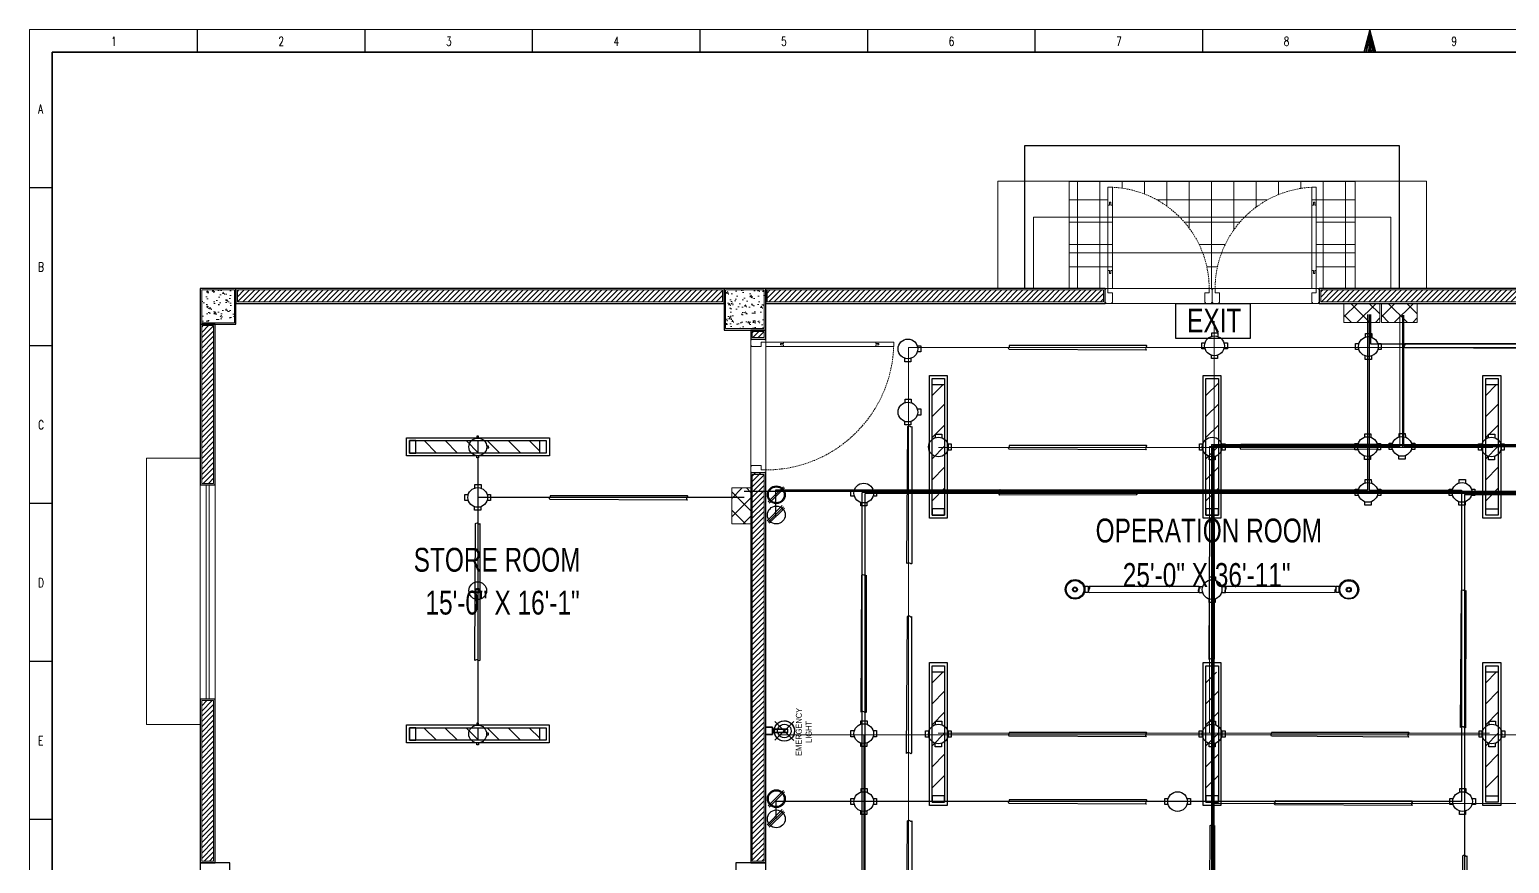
# Model space of a CAD drawing. Header units: inches. Extents: x 255 to 1155, y -3 to 634.
# Drawn here: x 254.6 to 751.8, y 353.4 to 633.7 of the extents above; entities that cross this region are included whole.
import ezdxf
from ezdxf.enums import TextEntityAlignment as Align

# ---------------------------------------------------------------- set-up
doc = ezdxf.new("R2010")
doc.units = ezdxf.units.IN
doc.header["$MEASUREMENT"] = 0
doc.linetypes.add('DASH', pattern=[0.35, 0.25, -0.1])
doc.linetypes.add('DASHED', pattern=[0.75, 0.5, -0.25])
doc.layers.get('Defpoints').update_dxf_attribs({"lineweight": 0})
for name, color, linetype in [('Cables', 7, 'Continuous'), ('COLLUM', 1, 'Continuous'), ('Layer 1', 7, 'Continuous'), ('Plant Layout', 7, 'Continuous'), ('Sockets', 7, 'Continuous'), ('wall 05', 252, 'Continuous')]:
    doc.layers.add(name, color=color, linetype=linetype)
for name, color, linetype, lineweight in [('DOOR', 115, 'Continuous', 15), ('Glass', 5, 'Continuous', 9), ('HACTH', 8, 'Continuous', 9), ('Plaster Line', 252, 'Continuous', 15), ('railing', 232, 'Continuous', 15), ('Stair', 86, 'Continuous', 18), ('Sunshed', 5, 'Continuous', 15), ('Switchboard', 30, 'Continuous', 13), ('Text', 252, 'Continuous', 15), ('WINDOW', 140, 'Continuous', 9)]:
    doc.layers.add(name, color=color, linetype=linetype, lineweight=lineweight)
doc.styles.add('Swiss721', font='swisscl.ttf')
doc.styles.add('TEG BORDER', font='txt_qlt.shx', dxfattribs={"width": 0.7, "bigfont": 'hztxt.shx'})
pattern_1 = [(90, (-127433.359, -171158.601), (-7.5, 1e-15), []), (180, (-127433.359, -171158.601), (-1e-15, -7.5), [])]
pattern_2 = [(50, (-410151.2946, -241873.729), (5.37945137, -0.470641012), [0.5625, -6.1875]), (355, (-410151.2946, -241873.729), (-1.040635, 5.641441), [0.45, -4.95]), (100.4514, (-410150.8463, -241873.7683), (4.338820363, 5.170796565), [0.478051425, -5.25856584]), (46.1842, (-410151.2946, -241872.229), (8.004307865, -1.24139261), [0.84375, -9.28125]), (96.6356, (-410150.6275, -241872.3326), (7.00997029, 7.30588403), [0.71707716, -7.8878475]), (351.1842, (-410151.2946, -241872.229), (7.00996459, 7.3058895), [0.675, -7.425]), (21, (-410150.5446, -241872.604), (4.47680289, -3.01964168), [0.5625, -6.1875]), (326, (-410150.5446, -241872.604), (1.82486499, 5.43862534), [0.45, -4.95]), (71.4514, (-410150.1715, -241872.856), (6.301669714, 2.418978725), [0.478051425, -5.25856584]), (37.5, (-410151.2946, -241873.7291), (0.091198915, 2.496703904), [0, -4.89, 0, -5.025, 0, -4.96875]), (7.5, (-410151.2946, -241873.729), (1.973021531, 2.958087839), [0, -2.865, 0, -4.7775, 0, -1.89375]), (327.5, (-410152.967, -241873.7291), (4.003668271, -0.169161538), [0, -1.875, 0, -5.85, 0, -7.7625]), (317.5, (-410153.717, -241873.729), (4.37389627, 0.750787367), [0, -2.4375, 0, -3.885, 0, -5.5125])]
pattern_3 = [(45, (-410151.2946, -241873.7291), (-0.8838834765, 0.8838834765), [])]

# ---------------------------------------------------------------- blocks, each defined once
blk = doc.blocks.new('252 BORDER A2')
for p, q in [((37.12, 420), (37.12, 415)), ((74.25, 420), (74.25, 415)), ((111.38, 420), (111.38, 415)), ((148.5, 420), (148.5, 415)), ((185.63, 420), (185.63, 415)), ((222.75, 420), (222.75, 415)), ((259.88, 420), (259.88, 415)), ((297, 420), (297, 415)), ((0, 385), (5, 385)), ((0, 350), (5, 350)), ((0, 315), (5, 315)), ((0, 280), (5, 280)), ((0, 245), (5, 245))]:
    blk.add_line(p, q)
at = {"linetype": 'Continuous'}
for p, q in [((489, 415), (5, 415)), ((5, 415), (5, 5))]:
    blk.add_line(p, q, dxfattribs=at)
at = {"color": 5, "lineweight": 15}
blk.add_lwpolyline([(0, 420), (594, 420), (594, 0), (0, 0)], close=True, dxfattribs=at)
blk.add_lwpolyline([(297, 420), (295.66, 415), (298.34, 415), (297, 420), (296, 415), (296.33, 415), (297, 420), (296.67, 415), (297.33, 415), (297, 420), (297.67, 415), (298, 415), (297, 420)])
blk.add_lwpolyline([(5, 415), (589, 415), (589, 5), (5, 5)], close=True)
at = {"char_height": 2, "width": 2, "attachment_point": 1, "style": 'TEG BORDER'}
for s, insert in [('1', (18.05, 418.41)), ('2', (55.17, 418.41)), ('3', (92.3, 418.41)), ('4', (129.42, 418.41)), ('5', (166.55, 418.41)), ('6', (203.67, 418.41)), ('7', (240.8, 418.41)), ('8', (277.92, 418.41)), ('9', (315.05, 418.41)), ('A', (1.91, 403.39)), ('B', (1.91, 368.39)), ('C', (1.91, 333.39)), ('D', (1.91, 298.39)), ('E', (1.91, 263.39))]:
    blk.add_mtext(s, dxfattribs=dict(at, insert=insert))
blk = doc.blocks.new('A$C4A7E7E9F')
at = {"layer": 'Defpoints'}
for points in [[(0, 5), (0.25, 5), (0.25, 4.75), (0, 4.75)], [(44.75, 5), (45, 5), (45, 4.75), (44.75, 4.75)], [(0, 0.25), (0.25, 0.25), (0.25, 0), (0, 0)], [(44.75, 0.25), (45, 0.25), (45, 0), (44.75, 0)]]:
    blk.add_lwpolyline(points, close=True, dxfattribs=at)
at = {"layer": 'DOOR'}
for points in [[(1.75, 10), (2, 10), (2, 11), (2.5, 11), (2.5, 5), (1, 5), (1, 11), (1.5, 11), (1.5, 10), (1.75, 10), (1.5, 10), (1.5, 11), (1, 11), (1, 42), (1.5, 42), (1.5, 43), (2, 43), (2, 42), (2.5, 42), (2.5, 11), (2.5, 48), (1, 48), (1, 42)], [(1, 5), (1, 3.5), (2.5, 3.5), (2.5, 0.25), (2.25, 0.25), (2.25, 0), (0.25, 0), (0.25, 0.25), (0, 0.25), (0, 4.75), (0.25, 4.75), (0.25, 5), (1, 5)], [(44, 5), (44, 3.5), (42.5, 3.5), (42.5, 0.25), (42.75, 0.25), (42.75, 0), (44.75, 0), (44.75, 0.25), (45, 0.25), (45, 4.75), (44.75, 4.75), (44.75, 5), (44, 5)]]:
    blk.add_lwpolyline(points, dxfattribs=at)
at = {"layer": 'DOOR', "linetype": 'DASHED', "lineweight": 0}
blk.add_arc((0.95, 4.98), 43.05, 0.0251, 87.941, dxfattribs=at)
at = {"layer": 'HACTH', "lineweight": 0, "ltscale": 10}
for p, q in [((1.5, 5), (44, 5)), ((2.25, 0), (42.75, 0))]:
    blk.add_line(p, q, dxfattribs=at)
blk = doc.blocks.new('A$C20C675F6')
at = {"layer": 'Defpoints'}
for points in [[(0.25, 72), (0.25, 71.75), (0, 71.75), (0, 72)], [(5, 72), (5, 71.75), (4.75, 71.75), (4.75, 72)], [(0.25, 36), (0.25, 36.25), (0, 36.25), (0, 36)], [(0.25, 36), (0.25, 35.75), (0, 35.75), (0, 36)], [(5, 36), (5, 36.25), (4.75, 36.25), (4.75, 36)], [(5, 36), (5, 35.75), (4.75, 35.75), (4.75, 36)], [(0.25, 0), (0.25, 0.25), (0, 0.25), (0, 0)], [(5, 0), (5, 0.25), (4.75, 0.25), (4.75, 0)]]:
    blk.add_lwpolyline(points, close=True, dxfattribs=at)
at = {"layer": 'DOOR'}
for points in [[(5, 71), (3.5, 71), (3.5, 69.5), (0.25, 69.5), (0.25, 69.75), (0, 69.75), (0, 71.75), (0.25, 71.75), (0.25, 72), (4.75, 72), (4.75, 71.75), (5, 71.75), (5, 71)], [(10, 70.25), (10, 70), (11, 70), (11, 69.5), (5, 69.5), (5, 71), (11, 71), (11, 70.5), (10, 70.5), (10, 70.25), (10, 70.5), (11, 70.5), (11, 71), (33, 71), (33, 70.5), (34, 70.5), (34, 70), (33, 70), (33, 69.5), (11, 69.5), (39, 69.5), (39, 71), (33, 71)], [(5, 37), (3.5, 37), (3.5, 38.5), (0.25, 38.5), (0.25, 38.25), (0, 38.25), (0, 36.25), (0.25, 36.25), (0.25, 36), (4.75, 36), (4.75, 36.25), (5, 36.25), (5, 37)], [(5, 35), (3.5, 35), (3.5, 33.5), (0.25, 33.5), (0.25, 33.75), (0, 33.75), (0, 35.75), (0.25, 35.75), (0.25, 36), (4.75, 36), (4.75, 35.75), (5, 35.75), (5, 35)], [(5, 1), (3.5, 1), (3.5, 2.5), (0.25, 2.5), (0.25, 2.25), (0, 2.25), (0, 0.25), (0.25, 0.25), (0.25, 0), (4.75, 0), (4.75, 0.25), (5, 0.25), (5, 1)], [(10, 1.75), (10, 2), (11, 2), (11, 2.5), (5, 2.5), (5, 1), (11, 1), (11, 1.5), (10, 1.5), (10, 1.75), (10, 1.5), (11, 1.5), (11, 1), (33, 1), (33, 1.5), (34, 1.5), (34, 2), (33, 2), (33, 2.5), (11, 2.5), (39, 2.5), (39, 1), (33, 1)]]:
    blk.add_lwpolyline(points, dxfattribs=at)
at = {"layer": 'DOOR', "linetype": 'DASHED', "lineweight": 0}
for centre, start, end in [((4.98, 71.06), 270.0403, 357.3754), ((4.98, 0.94), 2.6246, 89.9597)]:
    blk.add_arc(centre, 34.06, start, end, dxfattribs=at)
at = {"layer": 'HACTH', "lineweight": 0, "ltscale": 10}
for p, q in [((0, 2.25), (0, 69.75)), ((5, 1.5), (5, 69.5))]:
    blk.add_line(p, q, dxfattribs=at)

msp = doc.modelspace()

# ---------------------------------------------------------------- hatches: boundary and pattern name
h = msp.add_hatch()
h.set_pattern_fill('ANSI31', color=256, scale=40)
h.set_pattern_definition([(45, (331.9553, 390.866), (-3.53553, 3.53553), [])])
h.paths.add_polyline_path([(562.01, 514.21), (557.81, 514.21), (557.81, 472.6), (562.01, 472.6)])
h = msp.add_hatch()
h.set_pattern_fill('ANSI31', color=256, scale=40)
h.set_pattern_definition([(45, (423.9365, 390.866), (-3.53553, 3.53553), [])])
h.paths.add_polyline_path([(653.99, 516.35), (649.79, 516.35), (649.79, 472.6), (653.99, 472.6)])
h = msp.add_hatch()
h.set_pattern_fill('ANSI31', color=256, scale=40)
h.set_pattern_definition([(45, (517.9553, 390.866), (-3.53553, 3.53553), [])])
h.paths.add_polyline_path([(748.01, 514.21), (743.81, 514.21), (743.81, 472.6), (748.01, 472.6)])
h = msp.add_hatch()
h.set_pattern_fill('ANSI31', color=256, scale=40, angle=-90)
h.set_pattern_definition([(315, (302.661, 721.356), (3.53553, 3.53553), [])])
h.paths.add_polyline_path([(426, 491.3), (426, 495.5), (384.39, 495.5), (384.39, 491.3)])
h = msp.add_hatch()
h.set_pattern_fill('ANSI31', color=256, scale=40)
h.set_pattern_definition([(45, (331.9553, 294.366), (-3.53553, 3.53553), [])])
h.paths.add_polyline_path([(562.01, 417.71), (557.81, 417.71), (557.81, 376.1), (562.01, 376.1)])
h = msp.add_hatch()
h.set_pattern_fill('ANSI31', color=256, scale=40)
h.set_pattern_definition([(45, (423.9365, 294.366), (-3.53553, 3.53553), [])])
h.paths.add_polyline_path([(653.99, 417.71), (649.79, 417.71), (649.79, 376.1), (653.99, 376.1)])
h = msp.add_hatch()
h.set_pattern_fill('ANSI31', color=256, scale=40)
h.set_pattern_definition([(45, (517.9553, 294.366), (-3.53553, 3.53553), [])])
h.paths.add_polyline_path([(748.01, 417.71), (743.81, 417.71), (743.81, 376.1), (748.01, 376.1)])
h = msp.add_hatch()
h.set_pattern_fill('ANSI31', color=256, scale=40, angle=-90)
h.set_pattern_definition([(315, (302.6244, 624.871), (3.53553, 3.53553), [])])
h.paths.add_polyline_path([(425.97, 394.82), (425.97, 399.02), (384.36, 399.02), (384.36, 394.82)])
at = {"layer": 'HACTH', "ltscale": 10}
h = msp.add_hatch(dxfattribs=at)
h.set_pattern_fill('ANSI37', color=256, scale=60, angle=45, style=0)
h.set_pattern_definition(pattern_1)
h.paths.add_polyline_path([(650.89, 546.65), (651.89, 546.65), (651.89, 546.4), (652.14, 546.4), (652.14, 546.65), (652.89, 546.65, -0.400655), (685.39, 580.65), (686.89, 580.65), (686.89, 574.65), (686.89, 552.65), (686.89, 546.65), (687.64, 546.65), (699.89, 546.65), (699.89, 582.64), (603.89, 582.64), (603.89, 546.65), (615.89, 546.65), (616.89, 546.65), (616.89, 552.65), (616.89, 574.65), (616.89, 580.65), (618.39, 580.65, -0.400655)])
h.paths.add_polyline_path([(604.67, 562.39), (615.11, 562.39), (615.11, 556.3), (604.67, 556.3)], flags=24)
h.paths.add_polyline_path([(646.62, 562.39), (657.16, 562.39), (657.16, 556.3), (646.62, 556.3)], flags=25)
h.paths.add_polyline_path([(688.67, 562.39), (699.11, 562.39), (699.11, 556.3), (688.67, 556.3)], flags=24)
h = msp.add_hatch(dxfattribs=at)
h.set_pattern_fill('ANSI37', color=256, scale=60, angle=45, style=0)
h.set_pattern_definition(pattern_1)
h.paths.add_polyline_path([(618.39, 574.65), (617.89, 574.65), (617.89, 575.65), (617.39, 575.65), (617.39, 574.65), (616.89, 574.65), (616.89, 552.65), (617.39, 552.65), (617.39, 551.65), (617.89, 551.65), (617.89, 552.65), (618.39, 552.65)])
h.paths.add_polyline_path([(685.39, 574.65), (685.89, 574.65), (685.89, 575.65), (686.39, 575.65), (686.39, 574.65), (686.89, 574.65), (686.89, 580.65), (685.39, 580.65)])
h.paths.add_polyline_path([(646.62, 562.39), (657.16, 562.39), (657.16, 556.3), (646.62, 556.3)], flags=9)
h.paths.add_polyline_path([(665.17, 559.38), (665.17, 569.92), (671.27, 569.92), (671.27, 559.38)], flags=9)
at = {"layer": 'HACTH'}
h = msp.add_hatch(dxfattribs=at)
h.set_pattern_fill('AR-CONC', color=256, scale=0.75, style=0)
h.set_pattern_definition(pattern_2)
h.paths.add_polyline_path([(323.39, 546.15), (312.39, 546.15), (312.39, 535.15), (323.39, 535.15)])
h = msp.add_hatch(dxfattribs=at)
h.set_pattern_fill('ANSI31', color=256, scale=10, style=0)
h.set_pattern_definition(pattern_3)
h.paths.add_polyline_path([(487.39, 542.15), (487.39, 546.15), (324.39, 546.15), (324.39, 542.15)])
h = msp.add_hatch(dxfattribs=at)
h.set_pattern_fill('AR-CONC', color=256, scale=0.75, style=0)
h.set_pattern_definition(pattern_2)
h.paths.add_polyline_path([(488.39, 533.15), (501.39, 533.15), (501.39, 546.15), (488.39, 546.15)])
h = msp.add_hatch(dxfattribs=at)
h.set_pattern_fill('ANSI31', color=256, scale=10, style=0)
h.set_pattern_definition(pattern_3)
h.paths.add_polyline_path([(615.39, 542.15), (615.39, 546.15), (502.39, 546.15), (502.39, 542.15)])
h = msp.add_hatch(dxfattribs=at)
h.set_pattern_fill('ANSI31', color=256, scale=10, style=0)
h.set_pattern_definition(pattern_3)
h.paths.add_polyline_path([(826.39, 542.15), (826.39, 546.15), (816.41, 546.15), (816.41, 542.15)])
h.paths.add_polyline_path([(688.39, 546.15), (688.39, 542.15), (801.41, 542.15), (801.41, 546.15)])
h = msp.add_hatch(dxfattribs=at)
h.set_pattern_fill('ANSI31', color=256, scale=10, style=0)
h.set_pattern_definition(pattern_3)
h.paths.add_polyline_path([(312.39, 481.15), (316.39, 481.15), (316.39, 534.15), (312.39, 534.15)])
h = msp.add_hatch(dxfattribs=at)
h.set_pattern_fill('ANSI31', color=256, scale=10, style=0)
h.set_pattern_definition([(45, (-140421.4841, -171268.2484), (-0.8838834765, 0.8838834765), [])])
h.paths.add_polyline_path([(497.39, 532.15), (497.39, 530.15), (501.39, 530.15), (501.39, 532.15)])
h = msp.add_hatch(dxfattribs=at)
h.set_pattern_fill('ANSI31', color=256, scale=10, style=0)
h.set_pattern_definition(pattern_3)
h.paths.add_polyline_path([(497.39, 354.15), (501.39, 354.15), (501.39, 484.65), (497.39, 484.65)])
h.paths.add_polyline_path([(322.39, 348.15), (322.39, 344.15), (413.39, 344.15), (413.39, 276.15), (347.39, 276.15), (347.39, 272.15), (417.39, 272.15), (417.39, 344.15), (491.39, 344.15), (491.39, 348.15)])
h.paths.add_polyline_path([(312.39, 354.15), (316.39, 354.15), (316.39, 408.15), (312.39, 408.15)])
at = {"layer": 'Switchboard'}
h = msp.add_hatch(dxfattribs=at)
h.set_pattern_fill('ANSI37', color=256, scale=35)
h.set_pattern_definition([(45, (433.5873, 88.859), (-3.093592, 3.093592), []), (135, (433.5873, 88.859), (-3.093592, -3.093592), [])])
h.paths.add_polyline_path([(708.25, 535.24), (708.25, 541.65), (696.19, 541.65), (696.19, 535.24)])
h = msp.add_hatch(dxfattribs=at)
h.set_pattern_fill('ANSI37', color=256, scale=35)
h.set_pattern_definition([(45, (446.1456, 88.859), (-3.093592, 3.093592), []), (135, (446.1456, 88.859), (-3.093592, -3.093592), [])])
h.paths.add_polyline_path([(720.81, 535.24), (720.81, 541.65), (708.74, 541.65), (708.74, 535.24)])
h = msp.add_hatch(dxfattribs=at)
h.set_pattern_fill('ANSI37', color=256, scale=35, angle=90)
h.set_pattern_definition([(135, (943.275, 204.9316), (-3.093592, -3.093592), []), (225, (943.275, 204.9316), (3.093592, -3.093592), [])])
h.paths.add_polyline_path([(496.89, 479.59), (490.48, 479.59), (490.48, 467.53), (496.89, 467.53)])

# ---------------------------------------------------------------- linework, layer by layer
at = {"color": 1}
for p, q in [((704.12, 537.87), (704.12, 478.83)), ((704.63, 537.87), (704.63, 478.83)), ((705.26, 527.93), (705.26, 537.87)), ((716.28, 493.53), (716.28, 537.66)), ((767.38, 527.93), (705.26, 527.93)), ((746.03, 493.53), (716.28, 493.53)), ((746.03, 493.53), (758.37, 493.53)), ((802.07, 478.4), (494.67, 478.4)), ((704.12, 478.83), (505.15, 478.83)), ((505.15, 478.83), (505.15, 469.79)), ((802.07, 478.12), (534.34, 478.12)), ((534.34, 275.45), (534.34, 478.12)), ((802.07, 477.74), (535.32, 477.74)), ((535.32, 274.96), (535.32, 477.74)), ((704.63, 478.83), (735.69, 478.83)), ((735.69, 478.83), (735.69, 374.19)), ((735.69, 374.19), (505.44, 374.19)), ((505.45, 368.37), (505.44, 374.19))]:
    msp.add_line(p, q, dxfattribs=at)
at = {"color": 5, "lineweight": 20}
for p, q in [((652.59, 526.85), (652.59, 535.65)), ((703.46, 526.85), (549.91, 526.85)), ((549.91, 526.85), (549.91, 506.15)), ((652.59, 526.85), (652.59, 343.84)), ((727.68, 526.85), (703.46, 526.85)), ((727.68, 526.85), (766.52, 526.85)), ((549.91, 506.15), (549.91, 315.62)), ((652.59, 373.57), (759.54, 373.57))]:
    msp.add_line(p, q, dxfattribs=at)
for p, q in [((552.82, 527.37), (553.99, 527.37)), ((553.99, 527.37), (553.99, 525.31)), ((648.38, 526.34), (648.38, 528.4)), ((648.38, 528.4), (649.55, 528.4)), ((651.75, 530.55), (651.75, 531.72)), ((651.75, 531.72), (653.82, 531.72)), ((653.82, 531.72), (653.82, 530.48)), ((655.83, 528.4), (657, 528.4)), ((657, 528.4), (657, 526.34)), ((700.08, 526.11), (700.08, 528.17)), ((700.08, 528.17), (701.25, 528.17)), ((703.46, 530.32), (703.46, 531.49)), ((703.46, 531.49), (705.52, 531.49)), ((705.52, 531.49), (705.53, 530.25)), ((707.54, 528.17), (708.71, 528.17)), ((708.71, 528.17), (708.71, 526.11)), ((548.64, 522.03), (548.64, 523.2)), ((550.7, 523.2), (550.7, 522.03)), ((553.99, 525.31), (552.82, 525.31)), ((649.55, 526.34), (648.38, 526.34)), ((651.65, 523.06), (651.65, 524.23)), ((653.72, 523.06), (651.65, 523.06)), ((653.72, 524.23), (653.72, 523.06)), ((657, 526.34), (655.83, 526.34)), ((701.25, 526.11), (700.08, 526.11)), ((703.36, 522.83), (703.36, 524)), ((705.42, 522.83), (703.36, 522.83)), ((705.42, 524), (705.42, 522.83)), ((708.71, 526.11), (707.54, 526.11)), ((550.7, 522.03), (548.64, 522.03)), ((548.74, 508.29), (548.74, 509.46)), ((548.74, 509.46), (550.8, 509.46)), ((550.8, 509.46), (550.81, 508.22)), ((552.82, 506.15), (553.99, 506.15)), ((553.99, 504.08), (552.82, 504.08)), ((553.99, 506.15), (553.99, 504.08)), ((548.64, 500.8), (548.64, 501.97)), ((550.7, 500.8), (548.64, 500.8)), ((550.7, 501.97), (550.7, 500.8)), ((558.98, 496.54), (558.98, 497.71)), ((558.98, 497.71), (561.04, 497.71)), ((561.04, 497.71), (561.05, 496.48)), ((703.19, 496.67), (703.19, 497.84)), ((703.19, 497.84), (705.25, 497.84)), ((705.25, 497.84), (705.26, 496.61)), ((714.73, 496.76), (714.73, 497.93)), ((714.73, 497.93), (716.79, 497.93)), ((716.79, 497.93), (716.8, 496.69)), ((744.79, 496.54), (744.79, 497.71)), ((744.79, 497.71), (746.86, 497.71)), ((746.86, 497.71), (746.86, 496.48)), ((405.2, 495.5), (405.2, 491.3)), ((563.06, 494.4), (564.23, 494.4)), ((564.23, 492.33), (563.06, 492.33)), ((564.23, 494.4), (564.23, 492.33)), ((647.59, 492.33), (647.59, 494.4)), ((647.59, 494.4), (648.76, 494.4)), ((648.76, 492.33), (647.59, 492.33)), ((655.05, 494.4), (656.22, 494.4)), ((656.22, 492.33), (655.05, 492.33)), ((656.22, 494.4), (656.22, 492.33)), ((699.81, 492.46), (699.81, 494.53)), ((699.81, 494.53), (700.98, 494.53)), ((700.98, 492.46), (699.81, 492.46)), ((707.27, 494.53), (708.44, 494.53)), ((708.44, 492.46), (707.27, 492.46)), ((708.44, 494.53), (708.44, 492.46)), ((711.35, 492.55), (711.35, 494.61)), ((711.35, 494.61), (712.52, 494.61)), ((712.52, 492.55), (711.35, 492.55)), ((718.81, 494.61), (719.98, 494.61)), ((719.98, 492.55), (718.81, 492.55)), ((719.98, 494.61), (719.98, 492.55)), ((741.42, 492.33), (741.42, 494.4)), ((741.42, 494.4), (742.59, 494.4)), ((742.59, 492.33), (741.42, 492.33)), ((748.88, 494.4), (750.05, 494.4)), ((750.05, 492.33), (748.88, 492.33)), ((750.05, 494.4), (750.05, 492.33)), ((650.87, 489.06), (650.87, 490.22)), ((652.94, 489.06), (650.87, 489.06)), ((652.94, 490.22), (652.94, 489.06)), ((703.09, 489.19), (703.09, 490.36)), ((705.15, 489.19), (703.09, 489.19)), ((705.15, 490.36), (705.15, 489.19)), ((714.63, 489.27), (714.63, 490.44)), ((716.69, 489.27), (714.63, 489.27)), ((716.69, 490.44), (716.69, 489.27)), ((744.69, 489.06), (744.69, 490.22)), ((746.76, 489.06), (744.69, 489.06)), ((746.76, 490.22), (746.76, 489.06)), ((703.31, 481.29), (703.31, 482.46)), ((703.31, 482.46), (705.37, 482.46)), ((705.37, 482.46), (705.38, 481.23)), ((734.92, 481.3), (734.92, 482.46)), ((734.92, 482.46), (736.99, 482.46)), ((736.99, 482.46), (736.99, 481.23)), ((400.82, 475.39), (400.82, 477.45)), ((400.82, 477.45), (401.99, 477.45)), ((404.19, 479.6), (404.19, 480.77)), ((404.19, 480.77), (406.26, 480.77)), ((406.26, 480.77), (406.26, 479.53)), ((408.27, 477.45), (409.44, 477.45)), ((409.44, 477.45), (409.44, 475.39)), ((530.54, 476.86), (530.54, 478.92)), ((530.54, 478.92), (531.71, 478.92)), ((538, 478.92), (539.17, 478.92)), ((539.17, 478.92), (539.17, 476.86)), ((699.93, 477.09), (699.93, 479.15)), ((699.93, 479.15), (701.1, 479.15)), ((707.39, 479.15), (708.56, 479.15)), ((708.56, 479.15), (708.56, 477.09)), ((731.55, 477.09), (731.55, 479.15)), ((731.55, 479.15), (732.72, 479.15)), ((739, 479.15), (740.17, 479.15)), ((740.17, 479.15), (740.17, 477.09)), ((401.99, 475.39), (400.82, 475.39)), ((404.09, 472.11), (404.09, 473.28)), ((406.16, 473.28), (406.16, 472.11)), ((409.44, 475.39), (408.27, 475.39)), ((531.71, 476.86), (530.54, 476.86)), ((533.82, 473.58), (533.82, 474.75)), ((535.88, 473.58), (533.82, 473.58)), ((535.88, 474.75), (535.88, 473.58)), ((539.17, 476.86), (538, 476.86)), ((701.1, 477.09), (699.93, 477.09)), ((703.21, 473.81), (703.21, 474.98)), ((705.27, 473.81), (703.21, 473.81)), ((705.27, 474.98), (705.27, 473.81)), ((708.56, 477.09), (707.39, 477.09)), ((732.72, 477.09), (731.55, 477.09)), ((734.82, 473.81), (734.82, 474.98)), ((736.89, 473.81), (734.82, 473.81)), ((736.89, 474.98), (736.89, 473.81)), ((740.17, 477.09), (739, 477.09)), ((406.16, 472.11), (404.09, 472.11)), ((650.96, 448.61), (650.96, 449.77)), ((650.96, 449.77), (653.02, 449.77)), ((653.02, 449.77), (653.03, 448.54)), ((609.01, 446.56), (610.18, 446.56)), ((610.18, 444.49), (609.01, 444.49)), ((610.18, 446.56), (610.18, 444.49)), ((647.58, 444.4), (647.58, 446.46)), ((647.58, 446.46), (648.75, 446.46)), ((648.75, 444.4), (647.58, 444.4)), ((655.04, 446.46), (656.21, 446.46)), ((656.21, 444.4), (655.04, 444.4)), ((656.21, 446.46), (656.21, 444.4)), ((693.53, 444.49), (693.53, 446.56)), ((693.53, 446.56), (694.7, 446.56)), ((694.7, 444.49), (693.53, 444.49)), ((650.86, 441.12), (650.86, 442.29)), ((652.92, 441.12), (650.86, 441.12)), ((652.92, 442.29), (652.92, 441.12)), ((405.16, 399), (405.16, 394.8)), ((530.53, 395.99), (530.53, 398.06)), ((530.53, 398.06), (531.7, 398.06)), ((533.9, 400.2), (533.9, 401.37)), ((533.9, 401.37), (535.97, 401.37)), ((535.97, 401.37), (535.97, 400.13)), ((537.98, 398.06), (539.15, 398.06)), ((539.15, 398.06), (539.15, 395.99)), ((555.6, 395.87), (555.6, 397.94)), ((555.6, 397.94), (556.77, 397.94)), ((558.98, 400.08), (558.98, 401.25)), ((558.98, 401.25), (561.04, 401.25)), ((561.04, 401.25), (561.05, 400.01)), ((563.06, 397.94), (564.23, 397.94)), ((564.23, 397.94), (564.23, 395.87)), ((647.58, 395.87), (647.58, 397.94)), ((647.58, 397.94), (648.75, 397.94)), ((650.96, 400.08), (650.96, 401.25)), ((650.96, 401.25), (653.02, 401.25)), ((653.02, 401.25), (653.03, 400.01)), ((655.04, 397.94), (656.21, 397.94)), ((656.21, 397.94), (656.21, 395.87)), ((741.6, 395.87), (741.6, 397.94)), ((741.6, 397.94), (742.77, 397.94)), ((744.98, 400.08), (744.98, 401.25)), ((744.98, 401.25), (747.04, 401.25)), ((747.04, 401.25), (747.05, 400.01)), ((749.06, 397.94), (750.23, 397.94)), ((750.23, 397.94), (750.23, 395.87)), ((531.7, 395.99), (530.53, 395.99)), ((533.8, 392.71), (533.8, 393.88)), ((535.87, 393.88), (535.87, 392.71)), ((539.15, 395.99), (537.98, 395.99)), ((556.77, 395.87), (555.6, 395.87)), ((558.88, 392.59), (558.88, 393.76)), ((560.94, 393.76), (560.94, 392.59)), ((564.23, 395.87), (563.06, 395.87)), ((648.75, 395.87), (647.58, 395.87)), ((650.86, 392.59), (650.86, 393.76)), ((652.92, 393.76), (652.92, 392.59)), ((656.21, 395.87), (655.04, 395.87)), ((742.77, 395.87), (741.6, 395.87)), ((744.88, 392.59), (744.88, 393.76)), ((746.94, 393.76), (746.94, 392.59)), ((750.23, 395.87), (749.06, 395.87)), ((535.87, 392.71), (533.8, 392.71)), ((560.94, 392.59), (558.88, 392.59)), ((652.92, 392.59), (650.86, 392.59)), ((746.94, 392.59), (744.88, 392.59)), ((533.92, 377.37), (533.92, 378.54)), ((533.92, 378.54), (535.98, 378.54)), ((535.98, 378.54), (535.99, 377.3)), ((735.09, 377.37), (735.09, 378.54)), ((735.09, 378.54), (737.15, 378.54)), ((737.15, 378.54), (737.16, 377.3)), ((530.54, 373.16), (530.54, 375.23)), ((530.54, 375.23), (531.71, 375.23)), ((531.71, 373.16), (530.54, 373.16)), ((538, 375.23), (539.17, 375.23)), ((539.17, 373.16), (538, 373.16)), ((539.17, 375.23), (539.17, 373.16)), ((635.96, 373.16), (635.96, 375.23)), ((635.96, 375.23), (637.13, 375.23)), ((637.13, 373.16), (635.96, 373.16)), ((643.42, 375.23), (644.59, 375.23)), ((644.59, 373.16), (643.42, 373.16)), ((644.59, 375.23), (644.59, 373.16)), ((731.71, 373.16), (731.71, 375.23)), ((731.71, 375.23), (732.88, 375.23)), ((732.88, 373.16), (731.71, 373.16)), ((739.17, 375.23), (740.34, 375.23)), ((740.34, 373.16), (739.17, 373.16)), ((740.34, 375.23), (740.34, 373.16)), ((533.82, 369.88), (533.82, 371.05)), ((535.88, 369.88), (533.82, 369.88)), ((535.88, 371.05), (535.88, 369.88)), ((734.99, 369.88), (734.99, 371.05)), ((737.05, 369.88), (734.99, 369.88)), ((737.05, 371.05), (737.05, 369.88))]:
    msp.add_line(p, q)
at = {"color": 149, "lineweight": 20}
for p, q in [((782, 396.6), (506.03, 396.6)), ((534.84, 396.6), (534.84, 237.44))]:
    msp.add_line(p, q, dxfattribs=at)
at = {"color": 4}
msp.add_lwpolyline([(639.67, 541.65), (664.61, 541.65), (664.61, 529.83), (639.67, 529.83)], close=True, dxfattribs=at)
for points in [[(629.69, 527.57, -0.56347), (629.69, 527.06, 0.367924), (629.77, 525.95), (583.69, 526.17, -0.456322), (583.69, 527.06, 0.605884), (583.69, 527.58)], [(762.66, 528.13, -0.56347), (762.66, 527.62, 0.367924), (762.73, 526.52), (716.65, 526.73, -0.456322), (716.66, 527.62, 0.605884), (716.66, 528.14)], [(551.01, 454.23, -0.56347), (550.5, 454.23, 0.354322), (549.33, 454.16), (549.61, 500.24, -0.456322), (550.5, 500.23, 0.605884), (551.03, 500.23)], [(629.69, 494, -0.56347), (629.69, 493.49, 0.367924), (629.77, 492.38), (583.69, 492.59, -0.456322), (583.69, 493.49, 0.605884), (583.69, 494.01)], [(707.54, 494.3, -0.56347), (707.54, 493.8, 0.354322), (707.62, 492.62), (661.54, 492.5, -0.345374), (661.54, 493.8, 0.605884), (661.54, 494.32)], [(626.54, 479.01, -0.56347), (626.54, 478.51, 0.354322), (626.61, 477.33), (580.53, 477.21, -0.345374), (580.54, 478.51, 0.605884), (580.54, 479.03)], [(475.46, 477.09, -0.56347), (475.46, 476.59, 0.367924), (475.53, 475.48), (429.45, 475.69, -0.456322), (429.46, 476.59, 0.605884), (429.46, 477.11)], [(405.79, 421.66, -0.56347), (405.28, 421.66, 0.354322), (404.11, 421.58), (404.39, 467.66, -0.456322), (405.28, 467.66, 0.605884), (405.81, 467.66)], [(652.55, 422, -0.56347), (652.05, 422, 0.354322), (650.87, 421.93), (651.15, 468.01, -0.456322), (652.05, 468, 0.605884), (652.57, 468)], [(535.61, 404.27, -0.56347), (535.1, 404.27, 0.354322), (533.93, 404.19), (534.21, 450.27, -0.456322), (535.1, 450.27, 0.605884), (535.62, 450.27)], [(647.42, 446.54, -0.56347), (647.36, 445.42, 0.354322), (647.41, 444.48), (610.55, 444.39, -0.345374), (610.56, 445.42, 0.315847), (610.62, 446.56)], [(693.27, 446.55, -0.56347), (693.2, 445.43, 0.354322), (693.26, 444.49), (656.4, 444.39, -0.345374), (656.4, 445.43, 0.315847), (656.47, 446.56)], [(737.07, 399.13, -0.56347), (736.57, 399.13, 0.354322), (735.39, 399.05), (735.67, 445.13, -0.456322), (736.57, 445.13, 0.605884), (737.09, 445.13)], [(550.89, 390.42, -0.56347), (550.39, 390.42, 0.354322), (549.21, 390.34), (549.49, 436.42, -0.456322), (550.39, 436.42, 0.605884), (550.91, 436.42)], [(629.69, 397.53, -0.56347), (629.69, 397.03, 0.367924), (629.77, 395.92), (583.69, 396.13, -0.456322), (583.69, 397.03, 0.605884), (583.69, 397.55)], [(717.83, 397.54, -0.56347), (717.83, 397.04, 0.354322), (717.9, 395.86), (671.82, 396.14, -0.456322), (671.83, 397.04, 0.605884), (671.83, 397.56)], [(629.69, 374.89, -0.56347), (629.69, 374.38, 0.367924), (629.77, 373.28), (583.69, 373.49, -0.456322), (583.69, 374.38, 0.605884), (583.69, 374.9)], [(719.04, 374.47, -0.56347), (719.04, 373.97, 0.367924), (719.12, 372.86), (673.04, 373.07, -0.456322), (673.04, 373.97, 0.605884), (673.04, 374.49)], [(550.92, 321.73, -0.56347), (550.42, 321.73, 0.354322), (549.24, 321.65), (549.52, 367.73, -0.456322), (550.42, 367.73, 0.605884), (550.94, 367.73)], [(652.67, 320.1, -0.56347), (652.16, 320.1, 0.354322), (650.99, 320.03), (651.27, 366.1, -0.456322), (652.16, 366.1, 0.605884), (652.68, 366.1)], [(737.5, 309.98, -0.56347), (736.99, 309.98, 0.354322), (735.81, 309.91), (736.1, 355.99, -0.456322), (736.99, 355.98, 0.605884), (737.51, 355.98)]]:
    msp.add_lwpolyline(points, format="xyb", close=True)
for points in [[(562.87, 469.4), (556.87, 469.4), (556.87, 517.4), (562.87, 517.4)], [(654.85, 469.4), (648.85, 469.4), (648.85, 517.4), (654.85, 517.4)], [(748.87, 469.4), (742.87, 469.4), (742.87, 517.4), (748.87, 517.4)], [(562.01, 470.46), (557.81, 470.46), (557.81, 516.35), (562.01, 516.35)], [(557.81, 516.35), (562.01, 516.35), (562.01, 514.21), (557.81, 514.21)], [(653.99, 470.46), (649.79, 470.46), (649.79, 516.35), (653.99, 516.35)], [(748.01, 470.46), (743.81, 470.46), (743.81, 516.35), (748.01, 516.35)], [(743.81, 516.35), (748.01, 516.35), (748.01, 514.21), (743.81, 514.21)], [(381.2, 490.44), (381.2, 496.44), (429.2, 496.44), (429.2, 490.44)], [(382.25, 491.3), (382.25, 495.5), (428.15, 495.5), (428.15, 491.3)], [(382.25, 495.5), (382.25, 491.3), (384.39, 491.3), (384.39, 495.5)], [(428.15, 495.5), (428.15, 491.3), (426, 491.3), (426, 495.5)], [(557.81, 470.46), (562.01, 470.46), (562.01, 472.6), (557.81, 472.6)], [(649.79, 470.46), (653.99, 470.46), (653.99, 472.6), (649.79, 472.6)], [(743.81, 472.62), (748.01, 472.62), (748.01, 470.48), (743.81, 470.48)], [(562.87, 372.9), (556.87, 372.9), (556.87, 420.9), (562.87, 420.9)], [(562.01, 373.96), (557.81, 373.96), (557.81, 419.85), (562.01, 419.85)], [(557.81, 419.85), (562.01, 419.85), (562.01, 417.71), (557.81, 417.71)], [(654.85, 372.9), (648.85, 372.9), (648.85, 420.9), (654.85, 420.9)], [(653.99, 373.96), (649.79, 373.96), (649.79, 419.85), (653.99, 419.85)], [(748.87, 372.9), (742.87, 372.9), (742.87, 420.9), (748.87, 420.9)], [(748.01, 373.96), (743.81, 373.96), (743.81, 419.85), (748.01, 419.85)], [(743.81, 419.85), (748.01, 419.85), (748.01, 417.71), (743.81, 417.71)], [(381.16, 393.96), (381.16, 399.96), (429.16, 399.96), (429.16, 393.96)], [(382.22, 394.82), (382.22, 399.02), (428.11, 399.02), (428.11, 394.82)], [(382.22, 399.02), (382.22, 394.82), (384.36, 394.82), (384.36, 399.02)], [(428.11, 399.02), (428.11, 394.82), (425.97, 394.82), (425.97, 399.02)], [(557.81, 373.96), (562.01, 373.96), (562.01, 376.1), (557.81, 376.1)], [(649.79, 373.96), (653.99, 373.96), (653.99, 376.1), (649.79, 376.1)], [(743.81, 376.12), (748.01, 376.12), (748.01, 373.98), (743.81, 373.98)]]:
    msp.add_lwpolyline(points, close=True)
for points in [[(405.43, 496.38), (405.42, 497.05), (404.83, 497.05), (404.83, 496.37)], [(408.13, 493.1), (408.81, 493.11), (408.8, 493.7), (408.13, 493.69)], [(405.43, 490.43), (405.42, 489.75), (404.83, 489.76), (404.83, 490.44)], [(405.39, 399.88), (405.38, 400.55), (404.79, 400.55), (404.8, 399.87)], [(405.39, 393.93), (405.38, 393.25), (404.79, 393.26), (404.8, 393.94)], [(408.1, 396.6), (408.77, 396.61), (408.77, 397.2), (408.09, 397.19)]]:
    msp.add_lwpolyline(points)
for centre, radius in [((549.67, 526.34), 3.31), ((652.68, 527.37), 3.31), ((704.39, 527.14), 3.31), ((549.67, 505.12), 3.31), ((405.16, 493.4), 2.99), ((559.91, 493.37), 3.31), ((651.9, 493.37), 3.31), ((704.12, 493.5), 3.31), ((715.66, 493.58), 3.31), ((745.73, 493.37), 3.31), ((405.12, 476.42), 3.31), ((534.85, 477.89), 3.31), ((704.24, 478.12), 3.31), ((735.86, 478.12), 3.31), ((605.86, 445.52), 3.31), ((651.89, 445.43), 3.31), ((697.84, 445.52), 3.31), ((405.12, 396.9), 2.99), ((534.84, 397.02), 3.31), ((559.91, 396.9), 3.31), ((651.89, 396.9), 3.31), ((745.91, 396.9), 3.31), ((534.85, 374.19), 3.31), ((640.27, 374.19), 3.31), ((736.02, 374.19), 3.31)]:
    msp.add_circle(centre, radius)
at = {"color": 190, "lineweight": 30}
for centre, radius in [((405.12, 445.08), 2.98), ((605.82, 445.49), 2.98), ((697.79, 445.41), 2.98), ((405.12, 445.08), 0.834), ((405.12, 445.08), 0.596), ((605.82, 445.49), 0.834), ((605.82, 445.49), 0.596), ((697.79, 445.41), 0.834), ((697.79, 445.41), 0.596)]:
    msp.add_circle(centre, radius, dxfattribs=at)
at = {"layer": 'Cables', "color": 4}
for p, q in [((651.7, 494.21), (651.7, 159.96)), ((759.98, 494.06), (651.7, 494.06)), ((758.92, 493.81), (652.13, 493.81)), ((652.13, 493.81), (652.13, 159.55)), ((736.63, 477.4), (736.63, 184.31)), ((736.63, 477.4), (802.07, 477.4))]:
    msp.add_line(p, q, dxfattribs=at)
at = {"layer": 'Cables', "color": 3}
for p, q in [((405.12, 489.76), (405.12, 488.12)), ((405.12, 489.76), (405.12, 400.55)), ((494.64, 476.42), (405.12, 476.42))]:
    msp.add_line(p, q, dxfattribs=at)
at = {"layer": 'COLLUM'}
for points in [[(311.89, 534.65), (323.89, 534.65), (323.89, 546.65), (311.89, 546.65)], [(487.89, 532.65), (501.89, 532.65), (501.89, 546.65), (487.89, 546.65)], [(311.89, 333.65), (321.89, 333.65), (321.89, 353.65), (311.89, 353.65)], [(491.89, 333.65), (501.89, 333.65), (501.89, 353.65), (491.89, 353.65)]]:
    msp.add_lwpolyline(points, close=True, dxfattribs=at)
at = {"layer": 'Glass', "ltscale": 10}
for points in [[(313.89, 408.65), (313.89, 480.65)], [(314.89, 408.65), (314.89, 480.65)]]:
    msp.add_lwpolyline(points, dxfattribs=at)
at = {"layer": 'Layer 1', "color": 1}
for points in [[(501.89, 396.69), (504.18, 396.68), (504.19, 399.22), (501.9, 399.23)], [(501.9, 399.23), (504.19, 399.22)], [(504.19, 399.22), (504.18, 396.68)], [(504.19, 398.52), (504.18, 397.37), (509.31, 397.35)], [(504.19, 398.52), (509.32, 398.5), (504.54, 398.52), (504.19, 398.52), (504.18, 397.37)], [(508.19, 401.34), (508.93, 401.24), (509.68, 400.98), (510.32, 400.58), (510.87, 400.03), (511.27, 399.38), (511.51, 398.68), (511.61, 397.89), (511.5, 397.14), (511.25, 396.44), (510.85, 395.8), (510.3, 395.25), (509.65, 394.86), (508.9, 394.61), (508.15, 394.52), (507.41, 394.62), (506.66, 394.87), (506.01, 395.27), (505.47, 395.82), (505.07, 396.47), (504.83, 397.17), (504.78, 397.92), (504.84, 398.72), (505.09, 399.41), (505.49, 400.06), (506.04, 400.6), (506.69, 401), (507.44, 401.24), (508.19, 401.34)], [(504.89, 398.77), (504.79, 398.52), (504.78, 397.37)], [(504.89, 398.77), (505.09, 399.41), (505.49, 400.06), (505.99, 400.55), (506.59, 400.95), (507.24, 401.2), (507.94, 401.34)], [(504.97, 394.78), (511.37, 401.08)], [(511.34, 394.75), (505, 401.11)], [(508.18, 400.19), (508.78, 400.14), (509.33, 399.89), (509.77, 399.54), (510.17, 399.04), (510.36, 398.49), (510.46, 397.89), (510.36, 397.34), (510.16, 396.8), (509.76, 396.3), (509.31, 395.95), (508.76, 395.71), (508.16, 395.66), (507.56, 395.71), (507.01, 395.97), (506.57, 396.32), (506.17, 396.82), (505.97, 397.37), (505.88, 397.91), (505.98, 398.51), (506.18, 399.06), (506.58, 399.55), (507.03, 399.9), (507.58, 400.15), (508.18, 400.19)], [(507.94, 401.34), (508.73, 401.29), (509.48, 401.08), (510.18, 400.68), (510.72, 400.18), (511.17, 399.53), (511.46, 398.78), (511.61, 398.04), (511.5, 397.24), (511.3, 396.49), (510.85, 395.85), (510.35, 395.3), (509.65, 394.86), (508.95, 394.61), (508.15, 394.52)], [(509.31, 397.35), (509.32, 398.5)], [(509.31, 397.35), (509.32, 398.5)], [(504.18, 396.68), (501.89, 396.69)], [(509.31, 397.35), (504.18, 397.37)], [(508.15, 394.52), (507.36, 394.62), (506.61, 394.87), (505.96, 395.32), (505.42, 395.92), (505.02, 396.62), (504.78, 397.37)]]:
    msp.add_lwpolyline(points, dxfattribs=at)
at = {"layer": 'Plant Layout', "lineweight": 13}
for p, q in [((616.89, 546.65), (650.89, 546.65)), ((616.89, 546.65), (650.89, 546.65)), ((652.89, 546.65), (686.89, 546.65)), ((652.89, 546.65), (686.89, 546.65)), ((617.64, 541.65), (650.14, 541.65)), ((617.64, 541.65), (650.14, 541.65)), ((653.64, 541.65), (686.14, 541.65)), ((653.64, 541.65), (686.14, 541.65)), ((496.89, 527.9), (496.89, 486.4)), ((496.89, 527.9), (496.89, 486.4)), ((501.89, 485.65), (501.89, 528.65)), ((501.89, 485.65), (501.89, 528.65))]:
    msp.add_line(p, q, dxfattribs=at)
at = {"layer": 'Plaster Line'}
for p, q in [((316.39, 534.15), (312.39, 534.15)), ((312.39, 534.15), (312.39, 481.15)), ((316.39, 481.15), (316.39, 534.15)), ((312.39, 481.15), (316.39, 481.15)), ((316.39, 408.15), (312.39, 408.15)), ((312.39, 408.15), (312.39, 354.15)), ((316.39, 354.15), (316.39, 408.15)), ((312.39, 354.15), (316.39, 354.15))]:
    msp.add_line(p, q, dxfattribs=at)
for points in [[(312.39, 535.15), (323.39, 535.15), (323.39, 546.15), (312.39, 546.15)], [(487.39, 546.15), (324.39, 546.15), (324.39, 542.15), (487.39, 542.15)], [(488.39, 533.15), (501.39, 533.15), (501.39, 546.15), (488.39, 546.15)], [(615.39, 546.15), (502.39, 546.15), (502.39, 542.15), (615.39, 542.15)], [(801.41, 546.15), (688.39, 546.15), (688.39, 542.15), (801.41, 542.15)], [(501.39, 532.15), (497.39, 532.15), (497.39, 530.15), (501.39, 530.15)], [(501.39, 484.15), (497.39, 484.15), (497.39, 354.15), (501.39, 354.15)]]:
    msp.add_lwpolyline(points, close=True, dxfattribs=at)
at = {"layer": 'railing', "ltscale": 20}
for p, q in [((699.89, 582.64), (603.89, 582.64)), ((603.89, 582.64), (603.89, 546.65)), ((699.89, 546.65), (699.89, 582.64))]:
    msp.add_line(p, q, dxfattribs=at)
at = {"layer": 'Sockets', "color": 3}
for p, q in [((507.83, 480.02), (502.73, 474.92)), ((508.2, 479.6), (503.09, 474.5)), ((507.83, 377.87), (502.73, 372.77)), ((508.2, 377.45), (503.09, 372.35))]:
    msp.add_line(p, q, dxfattribs=at)
at = {"layer": 'Sockets', "color": 5}
for p, q in [((507.46, 473.66), (502.36, 468.55)), ((507.83, 473.24), (502.73, 468.14)), ((508.2, 472.83), (503.09, 467.73)), ((507.46, 371.51), (502.36, 366.41)), ((507.83, 371.09), (502.73, 365.99)), ((508.2, 370.68), (503.09, 365.58))]:
    msp.add_line(p, q, dxfattribs=at)
at = {"layer": 'Sockets', "color": 3}
for centre, radius in [((505.45, 477.3), 2.99), ((505.45, 477.3), 2.67), ((505.45, 375.15), 2.99), ((505.45, 375.15), 2.67)]:
    msp.add_circle(centre, radius, dxfattribs=at)
at = {"layer": 'Sockets', "color": 5}
for centre in [(505.45, 470.52), (505.45, 368.37)]:
    msp.add_circle(centre, 2.99, dxfattribs=at)
at = {"layer": 'Stair', "color": 4, "linetype": 'Continuous', "lineweight": 30, "ltscale": 10}
for p, q in [((714.89, 594.64), (588.89, 594.64)), ((588.89, 594.64), (588.89, 546.65)), ((714.89, 546.65), (714.89, 594.64))]:
    msp.add_line(p, q, dxfattribs=at)
at = {"layer": 'Stair', "linetype": 'Continuous', "ltscale": 10}
for points in [[(579.89, 546.66), (579.89, 582.66), (723.89, 582.66), (723.89, 546.65)], [(591.89, 546.66), (591.89, 570.66), (711.89, 570.66), (711.89, 546.65)], [(603.89, 546.66), (603.89, 546.66), (603.89, 558.66), (699.89, 558.66), (699.89, 558.66), (699.89, 546.65)]]:
    msp.add_lwpolyline(points, dxfattribs=at)
at = {"layer": 'Sunshed', "linetype": 'DASH'}
msp.add_lwpolyline([(311.89, 480.65), (311.89, 489.65), (293.89, 489.65), (293.89, 400.15), (293.89, 400.15), (311.89, 400.15), (311.89, 408.65)], dxfattribs=at)
at = {"layer": 'Switchboard'}
for points in [[(696.19, 541.65), (708.25, 541.65), (708.25, 535.24), (696.19, 535.24)], [(708.74, 541.65), (720.81, 541.65), (720.81, 535.24), (708.74, 535.24)], [(490.48, 467.53), (490.48, 479.59), (496.89, 479.59), (496.89, 467.53)]]:
    msp.add_lwpolyline(points, close=True, dxfattribs=at)
at = {"layer": 'Text', "color": 3}
for p, q in [((714.93, 537.66), (714.93, 493.5)), ((715.89, 537.66), (715.89, 493.19)), ((705.97, 493.19), (559.95, 493.19)), ((714.93, 493.5), (650.98, 493.5)), ((650.98, 493.5), (650.98, 397.22)), ((705.97, 493.19), (746.2, 493.19)), ((650.98, 397.22), (559.89, 397.22)), ((650.98, 397.22), (745.05, 397.22))]:
    msp.add_line(p, q, dxfattribs=at)
at = {"layer": 'wall 05'}
for p, q in [((316.89, 534.65), (311.89, 534.65)), ((311.89, 534.65), (311.89, 480.65)), ((316.89, 480.65), (316.89, 534.65)), ((311.89, 480.65), (316.89, 480.65)), ((316.89, 408.65), (311.89, 408.65)), ((311.89, 408.65), (311.89, 353.65)), ((316.89, 353.65), (316.89, 408.65)), ((311.89, 353.65), (316.89, 353.65))]:
    msp.add_line(p, q, dxfattribs=at)
for points in [[(487.89, 546.65), (323.89, 546.65), (323.89, 541.65), (487.89, 541.65)], [(615.89, 546.65), (501.89, 546.65), (501.89, 541.65), (615.89, 541.65)], [(801.91, 546.65), (687.89, 546.65), (687.89, 541.65), (801.91, 541.65)], [(501.89, 532.65), (496.89, 532.65), (496.89, 529.65), (501.89, 529.65)], [(501.89, 484.65), (496.89, 484.65), (496.89, 353.65), (501.89, 353.65)]]:
    msp.add_lwpolyline(points, close=True, dxfattribs=at)
at = {"layer": 'WINDOW', "linetype": 'Continuous', "ltscale": 10}
for points in [[(311.89, 408.65), (311.89, 480.65)], [(316.89, 408.65), (316.89, 480.65)]]:
    msp.add_lwpolyline(points, dxfattribs=at)

# ---------------------------------------------------------------- block references
at = {"xscale": 1.5163271442, "yscale": 1.5163271442, "zscale": 1.5163271442}
msp.add_blockref('252 BORDER A2', (254.56, -3.19), dxfattribs=at)
at = {"layer": 'DOOR', "lineweight": 0}
for name, p, rotation in [('A$C20C675F6', (687.89, 541.65), 90), ('A$C4A7E7E9F', (496.89, 529.65), 270)]:
    msp.add_blockref(name, p, dxfattribs=dict(at, rotation=rotation))

# ---------------------------------------------------------------- texts
at = {"layer": 'Text', "style": 'Swiss721'}
for s, p in [('OPERATION ROOM', (650.78, 465.3)), ('OPERATION ROOM', (650.78, 465.3)), ('STORE ROOM', (411.64, 455.47)), ('STORE ROOM', (411.64, 455.47))]:
    msp.add_text(s, height=8, dxfattribs=at).set_placement(p, align=Align.MIDDLE)
at = {"layer": 'Text', "color": 4, "insert": (652.59, 539.87), "char_height": 8, "width": 62.6303, "attachment_point": 2, "style": 'Swiss721'}
msp.add_mtext('EXIT ', dxfattribs=at)
at = {"layer": 'Text', "char_height": 8, "attachment_point": 5, "style": 'Swiss721'}
for s, insert, width in [('\\A1;25\'-0" X 36\'-11"', (650.05, 450.29), 92.0323), ('\\A1;25\'-0" X 36\'-11"', (650.05, 450.29), 92.0323), ('\\A1;15\'-0" X 16\'-1"', (413.48, 440.99), 93.582), ('\\A1;15\'-0" X 16\'-1"', (413.48, 440.99), 93.582)]:
    msp.add_mtext(s, dxfattribs=dict(at, insert=insert, width=width))
at = {"layer": 'Text', "color": 4, "insert": (512, 397.62), "char_height": 2, "width": 15.6576, "attachment_point": 2, "rotation": 89.7188, "style": 'Swiss721'}
msp.add_mtext('EMERGENCY LIGHT ', dxfattribs=at)

doc.saveas('drawing.dxf')
